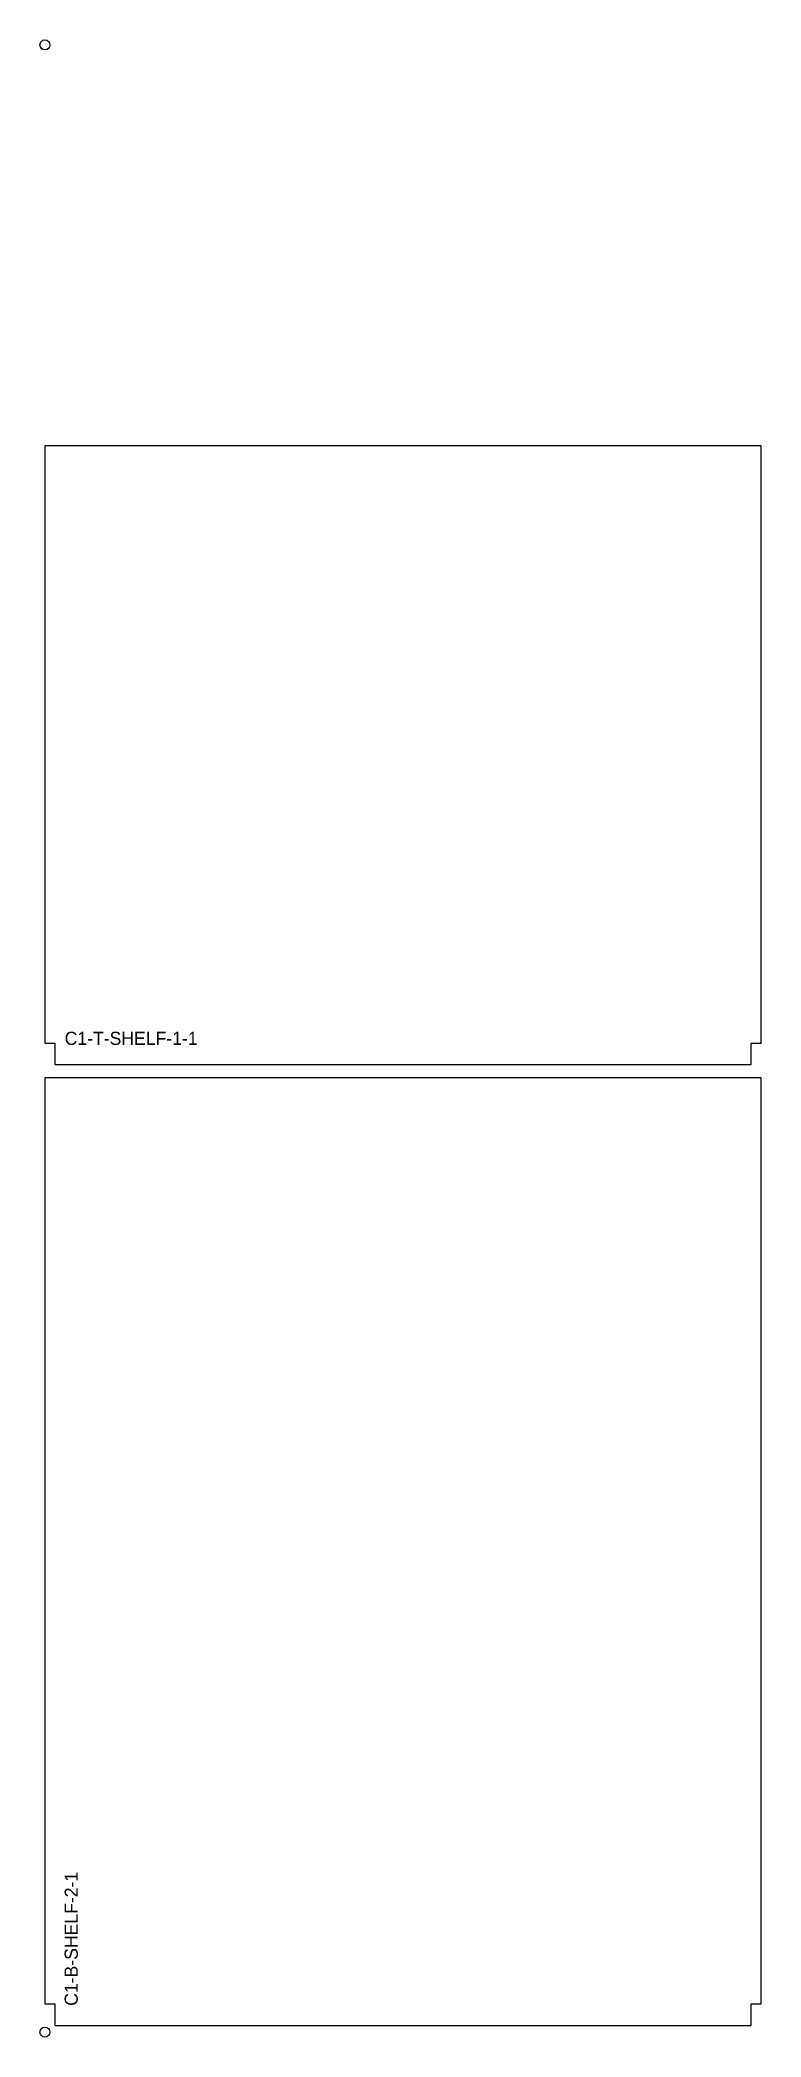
# Model space of a CAD drawing. Header units: millimetres. Extents: x -3 to 435, y 3 to 1217.
import ezdxf

# ---------------------------------------------------------------- set-up
doc = ezdxf.new("R2010")
doc.units = ezdxf.units.MM
for name, color, linetype in [('LABEL', 8, 'CONTINUOUS'), ('OUTLINE', 7, 'CONTINUOUS'), ('TILE_REG', 6, 'CONTINUOUS')]:
    doc.layers.add(name, color=color, linetype=linetype)

msp = doc.modelspace()

# ---------------------------------------------------------------- linework, layer by layer
at = {"layer": 'OUTLINE'}
for points in [[(0, 607.25), (6, 607.25), (6, 594.1), (429.3, 594.1), (429.3, 607.25), (435.3, 607.25), (435.3, 970.2), (0, 970.2)], [(0, 23.15), (6, 23.15), (6, 10), (429.3, 10), (429.3, 23.15), (435.3, 23.15), (435.3, 586.1), (0, 586.1)]]:
    msp.add_lwpolyline(points, close=True, dxfattribs=at)
at = {"layer": 'TILE_REG'}
for centre in [(0, 1214), (0, 6)]:
    msp.add_circle(centre, 3, dxfattribs=at)

# ---------------------------------------------------------------- texts
at = {"layer": 'LABEL'}
msp.add_text('C1-T-SHELF-1-1', height=8, dxfattribs=at).set_placement((12, 606.1))
msp.add_text('C1-B-SHELF-2-1', height=8, rotation=90, dxfattribs=at).set_placement((20, 22))

doc.saveas('drawing.dxf')
